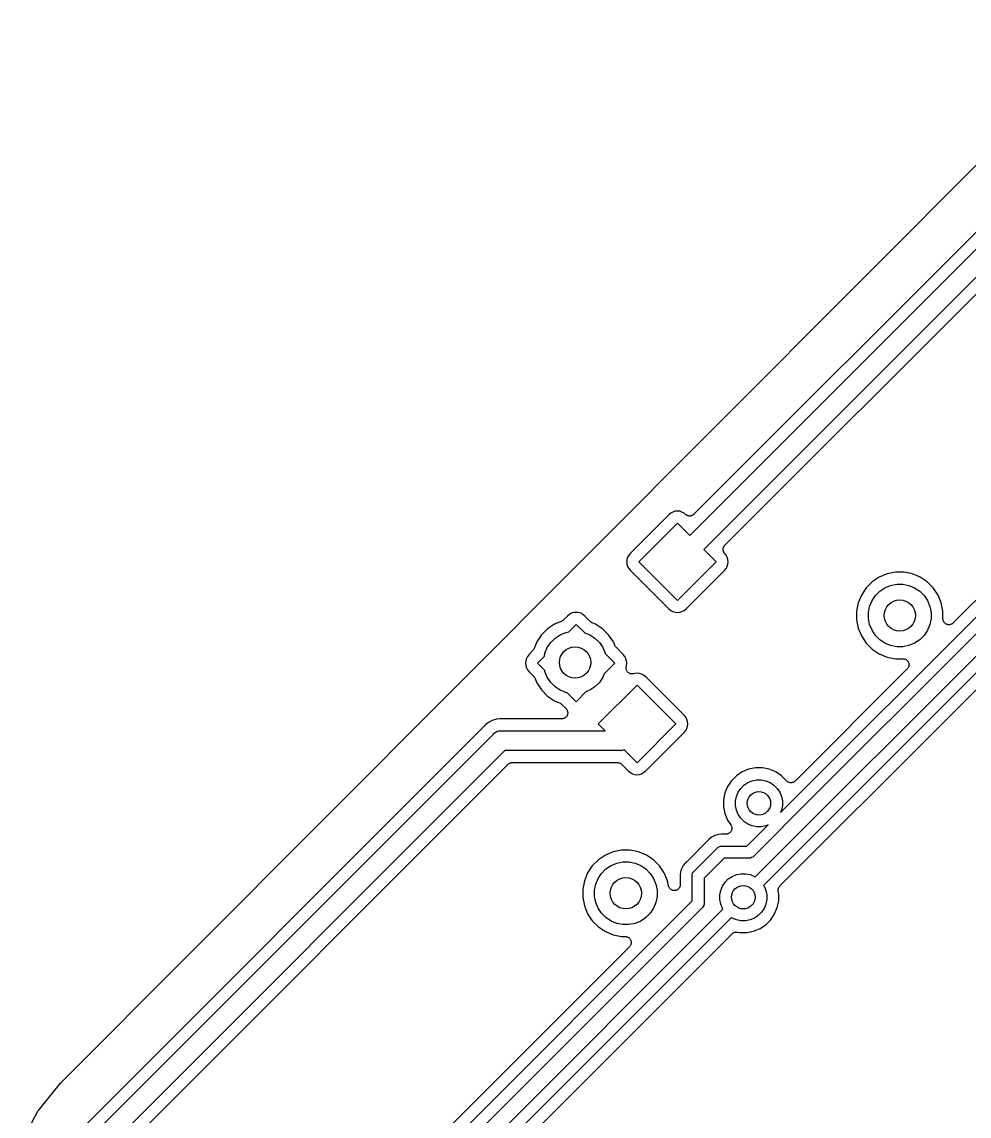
# Model space of a CAD drawing. Extents: x 0.48 to 2.43, y -7.79 to -4.85.
# Drawn here: x 0.487 to 0.964, y -5.425 to -4.875 of the extents above; entities that cross this region are included whole.
import ezdxf

# ---------------------------------------------------------------- set-up
doc = ezdxf.new("R2010")
doc.units = 0
doc.header["$MEASUREMENT"] = 0
doc.layers.add('BLACK', color=7, linetype='CONTINUOUS')

msp = doc.modelspace()

# ---------------------------------------------------------------- linework, layer by layer
at = {"layer": 'BLACK', "linetype": 'CONTINUOUS'}
for p, q in [((0.770589, -5.14411), (1.03736, -4.87663)), ((1.07332, -4.8746), (0.825593, -5.12232)), ((0.823456, -5.13294), (1.07787, -4.87853)), ((1.08365, -4.88689), (0.830527, -5.14002)), ((0.841149, -5.13788), (1.08526, -4.89377)), ((1.13708, -4.99593), (0.956003, -5.177)), ((0.869127, -5.27236), (1.14163, -4.99986)), ((1.1451, -5.00487), (0.870368, -5.27961)), ((0.856366, -5.30475), (1.14738, -5.01373)), ((1.15085, -5.01875), (0.860608, -5.30899)), ((0.947724, -5.23036), (1.15246, -5.02563)), ((0.81287, -5.12257), (0.793591, -5.14185)), ((0.813898, -5.12172), (0.81287, -5.12257)), ((0.814941, -5.12117), (0.813898, -5.12172)), ((0.816072, -5.12082), (0.814941, -5.12117)), ((0.817248, -5.12071), (0.816072, -5.12082)), ((0.818424, -5.12082), (0.817248, -5.12071)), ((0.819555, -5.12117), (0.818424, -5.12082)), ((0.820597, -5.12172), (0.819555, -5.12117)), ((0.821568, -5.12252), (0.820597, -5.12172)), ((0.821681, -5.1226), (0.821568, -5.12252)), ((0.821785, -5.12268), (0.821681, -5.1226)), ((0.821924, -5.12276), (0.821785, -5.12268)), ((0.822055, -5.12285), (0.821924, -5.12276)), ((0.82218, -5.1229), (0.822055, -5.12285)), ((0.822299, -5.12296), (0.82218, -5.1229)), ((0.82245, -5.12301), (0.822299, -5.12296)), ((0.822595, -5.12307), (0.82245, -5.12301)), ((0.822729, -5.1231), (0.822595, -5.12307)), ((0.822858, -5.12314), (0.822729, -5.1231)), ((0.823015, -5.12316), (0.822858, -5.12314)), ((0.823169, -5.12319), (0.823015, -5.12316)), ((0.823305, -5.12319), (0.823169, -5.12319)), ((0.82344, -5.1232), (0.823305, -5.12319)), ((0.823597, -5.12319), (0.82344, -5.1232)), ((0.823755, -5.12319), (0.823597, -5.12319)), ((0.823888, -5.12316), (0.823755, -5.12319)), ((0.824023, -5.12315), (0.823888, -5.12316)), ((0.824175, -5.12311), (0.824023, -5.12315)), ((0.82433, -5.12308), (0.824175, -5.12311)), ((0.824455, -5.12302), (0.82433, -5.12308)), ((0.824585, -5.12299), (0.824455, -5.12302)), ((0.824726, -5.12291), (0.824585, -5.12299)), ((0.824872, -5.12285), (0.824726, -5.12291)), ((0.824985, -5.12278), (0.824872, -5.12285)), ((0.825105, -5.12272), (0.824985, -5.12278)), ((0.825229, -5.12262), (0.825105, -5.12272)), ((0.82536, -5.12253), (0.825229, -5.12262)), ((0.825457, -5.12244), (0.82536, -5.12253)), ((0.825563, -5.12235), (0.825457, -5.12244)), ((0.825593, -5.12232), (0.825563, -5.12235)), ((0.797761, -5.14622), (0.817248, -5.12674)), ((0.817248, -5.12674), (0.823456, -5.13294)), ((0.830527, -5.14002), (0.836735, -5.14622)), ((0.84027, -5.13999), (0.840286, -5.13983)), ((0.840283, -5.14012), (0.84027, -5.13999)), ((0.840282, -5.14026), (0.840283, -5.14012)), ((0.840311, -5.14042), (0.840282, -5.14026)), ((0.840286, -5.13983), (0.840288, -5.13968)), ((0.840288, -5.13968), (0.840316, -5.13954)), ((0.840325, -5.14057), (0.840311, -5.14042)), ((0.840316, -5.13954), (0.840329, -5.13941)), ((0.840364, -5.1407), (0.840325, -5.14057)), ((0.840329, -5.13941), (0.840376, -5.13926)), ((0.840389, -5.14084), (0.840364, -5.1407)), ((0.840376, -5.13926), (0.840408, -5.1391)), ((0.840447, -5.14098), (0.840389, -5.14084)), ((0.840408, -5.1391), (0.840461, -5.13898)), ((0.840493, -5.14113), (0.840447, -5.14098)), ((0.840461, -5.13898), (0.840501, -5.13885)), ((0.840556, -5.14125), (0.840493, -5.14113)), ((0.840501, -5.13885), (0.840575, -5.13871)), ((0.840606, -5.14138), (0.840556, -5.14125)), ((0.840575, -5.13871), (0.840637, -5.13856)), ((0.840692, -5.14151), (0.840606, -5.14138)), ((0.840637, -5.13856), (0.840713, -5.13845)), ((0.840713, -5.13845), (0.840777, -5.13833)), ((0.840777, -5.13833), (0.840878, -5.13821)), ((0.840878, -5.13821), (0.840966, -5.13808)), ((0.840966, -5.13808), (0.841063, -5.13798)), ((0.841063, -5.13798), (0.841149, -5.13788)), ((0.507027, -5.40836), (0.770589, -5.14411)), ((0.770589, -5.14411), (0.770589, -5.14411)), ((0.791847, -5.14505), (0.791732, -5.14622)), ((0.791732, -5.14622), (0.791847, -5.1474)), ((0.792191, -5.14392), (0.791847, -5.14505)), ((0.792748, -5.14287), (0.792191, -5.14392)), ((0.793591, -5.14185), (0.792748, -5.14287)), ((0.817248, -5.16571), (0.797761, -5.14622)), ((0.836735, -5.14622), (0.817248, -5.16571)), ((0.840766, -5.14165), (0.840692, -5.14151)), ((0.840851, -5.14176), (0.840766, -5.14165)), ((0.840925, -5.14187), (0.840851, -5.14176)), ((0.840951, -5.1419), (0.840925, -5.14187)), ((0.841748, -5.14287), (0.840951, -5.1419)), ((0.842305, -5.14392), (0.841748, -5.14287)), ((0.842648, -5.14505), (0.842305, -5.14392)), ((0.842764, -5.14622), (0.842648, -5.14505)), ((0.842648, -5.1474), (0.842764, -5.14622)), ((0.791847, -5.1474), (0.792191, -5.14853)), ((0.792191, -5.14853), (0.792748, -5.14957)), ((0.792748, -5.14957), (0.793591, -5.1506)), ((0.793591, -5.1506), (0.81287, -5.16988)), ((0.821625, -5.16988), (0.840904, -5.1506)), ((0.840904, -5.1506), (0.841748, -5.14957)), ((0.841748, -5.14957), (0.842305, -5.14853)), ((0.842305, -5.14853), (0.842648, -5.1474)), ((0.92279, -5.15232), (0.918832, -5.15396)), ((0.926992, -5.15148), (0.92279, -5.15232)), ((0.931276, -5.15148), (0.926992, -5.15148)), ((0.935478, -5.15232), (0.931276, -5.15148)), ((0.939435, -5.15396), (0.935478, -5.15232)), ((0.91527, -5.15634), (0.912241, -5.15936)), ((0.918832, -5.15396), (0.91527, -5.15634)), ((0.92454, -5.15809), (0.927583, -5.15748)), ((0.927583, -5.15748), (0.930685, -5.15748)), ((0.930685, -5.15748), (0.933727, -5.15809)), ((0.942997, -5.15634), (0.939435, -5.15396)), ((0.946027, -5.15936), (0.942997, -5.15634)), ((0.909861, -5.16293), (0.908222, -5.16688)), ((0.912241, -5.15936), (0.909861, -5.16293)), ((0.915178, -5.16577), (0.916902, -5.16319)), ((0.916902, -5.16319), (0.919095, -5.161)), ((0.919095, -5.161), (0.921674, -5.15927)), ((0.921674, -5.15927), (0.92454, -5.15809)), ((0.933727, -5.15809), (0.936593, -5.15927)), ((0.936593, -5.15927), (0.939173, -5.161)), ((0.939173, -5.161), (0.941366, -5.16319)), ((0.941366, -5.16319), (0.94309, -5.16577)), ((0.948407, -5.16293), (0.946027, -5.15936)), ((0.950046, -5.16688), (0.948407, -5.16293)), ((0.908222, -5.16688), (0.907386, -5.17109)), ((0.913386, -5.17168), (0.913991, -5.16863)), ((0.913991, -5.16863), (0.915178, -5.16577)), ((0.94309, -5.16577), (0.944277, -5.16863)), ((0.944277, -5.16863), (0.944882, -5.17168)), ((0.950882, -5.17109), (0.950046, -5.16688)), ((0.761925, -5.17351), (0.759989, -5.17545)), ((0.762953, -5.17267), (0.761925, -5.17351)), ((0.763995, -5.17211), (0.762953, -5.17267)), ((0.765126, -5.17177), (0.763995, -5.17211)), ((0.766303, -5.17165), (0.765126, -5.17177)), ((0.767479, -5.17177), (0.766303, -5.17165)), ((0.76861, -5.17211), (0.767479, -5.17177)), ((0.769652, -5.17267), (0.76861, -5.17211)), ((0.77068, -5.17351), (0.769652, -5.17267)), ((0.773401, -5.17623), (0.77068, -5.17351)), ((0.81287, -5.16988), (0.813898, -5.17072)), ((0.813898, -5.17072), (0.814941, -5.17128)), ((0.814941, -5.17128), (0.816072, -5.17162)), ((0.816072, -5.17162), (0.817248, -5.17174)), ((0.817248, -5.17174), (0.818424, -5.17162)), ((0.818424, -5.17162), (0.819555, -5.17128)), ((0.819555, -5.17128), (0.820597, -5.17072)), ((0.820597, -5.17072), (0.821625, -5.16988)), ((0.907386, -5.17109), (0.907386, -5.17537)), ((0.913386, -5.17478), (0.913386, -5.17168)), ((0.944882, -5.17168), (0.944882, -5.17478)), ((0.950882, -5.17488), (0.950882, -5.17109)), ((0.751884, -5.17996), (0.748855, -5.18299)), ((0.755446, -5.17758), (0.751884, -5.17996)), ((0.759016, -5.1761), (0.755446, -5.17758)), ((0.759258, -5.17597), (0.759016, -5.1761)), ((0.759501, -5.17584), (0.759258, -5.17597)), ((0.759516, -5.17583), (0.759501, -5.17584)), ((0.759532, -5.17582), (0.759516, -5.17583)), ((0.759744, -5.17565), (0.759532, -5.17582)), ((0.759959, -5.17548), (0.759744, -5.17565)), ((0.759989, -5.17545), (0.759959, -5.17548)), ((0.762556, -5.18143), (0.766303, -5.17768)), ((0.766303, -5.17768), (0.770325, -5.1817)), ((0.773614, -5.17641), (0.773401, -5.17623)), ((0.773823, -5.17658), (0.773614, -5.17641)), ((0.773839, -5.17659), (0.773823, -5.17658)), ((0.773853, -5.1766), (0.773839, -5.17659)), ((0.774093, -5.17673), (0.773853, -5.1766)), ((0.774336, -5.17687), (0.774093, -5.17673)), ((0.774374, -5.17688), (0.774336, -5.17687)), ((0.77605, -5.17758), (0.774374, -5.17688)), ((0.779612, -5.17996), (0.77605, -5.17758)), ((0.782641, -5.18299), (0.779612, -5.17996)), ((0.907386, -5.17537), (0.908222, -5.17957)), ((0.908222, -5.17957), (0.909861, -5.18353)), ((0.913991, -5.17782), (0.913386, -5.17478)), ((0.915178, -5.18069), (0.913991, -5.17782)), ((0.944277, -5.17782), (0.94309, -5.18069)), ((0.944882, -5.17478), (0.944277, -5.17782)), ((0.95091, -5.17517), (0.950882, -5.17488)), ((0.950937, -5.17545), (0.95091, -5.17517)), ((0.950939, -5.17546), (0.950937, -5.17545)), ((0.951021, -5.17573), (0.950939, -5.17546)), ((0.950939, -5.17546), (0.950939, -5.17546)), ((0.951104, -5.17601), (0.951021, -5.17573)), ((0.951107, -5.17602), (0.951104, -5.17601)), ((0.951108, -5.17602), (0.951107, -5.17602)), ((0.95124, -5.17627), (0.951108, -5.17602)), ((0.951377, -5.17653), (0.95124, -5.17627)), ((0.951381, -5.17654), (0.951377, -5.17653)), ((0.951383, -5.17654), (0.951381, -5.17654)), ((0.951563, -5.17676), (0.951383, -5.17654)), ((0.951746, -5.17699), (0.951563, -5.17676)), ((0.95175, -5.17699), (0.951746, -5.17699)), ((0.951753, -5.17699), (0.95175, -5.17699)), ((0.951976, -5.17718), (0.951753, -5.17699)), ((0.952196, -5.17736), (0.951976, -5.17718)), ((0.9522, -5.17736), (0.952196, -5.17736)), ((0.952204, -5.17737), (0.9522, -5.17736)), ((0.952463, -5.17751), (0.952204, -5.17737)), ((0.95271, -5.17764), (0.952463, -5.17751)), ((0.952715, -5.17764), (0.95271, -5.17764)), ((0.952719, -5.17765), (0.952715, -5.17764)), ((0.953003, -5.17773), (0.952719, -5.17765)), ((0.953268, -5.17782), (0.953003, -5.17773)), ((0.953273, -5.17782), (0.953268, -5.17782)), ((0.953279, -5.17782), (0.953273, -5.17782)), ((0.953568, -5.17785), (0.953279, -5.17782)), ((0.95385, -5.17788), (0.953568, -5.17785)), ((0.953856, -5.17788), (0.95385, -5.17788)), ((0.953861, -5.17788), (0.953856, -5.17788)), ((0.954141, -5.17785), (0.953861, -5.17788)), ((0.954434, -5.17783), (0.954141, -5.17785)), ((0.954439, -5.17783), (0.954434, -5.17783)), ((0.954444, -5.17783), (0.954439, -5.17783)), ((0.954716, -5.17775), (0.954444, -5.17783)), ((0.954996, -5.17767), (0.954716, -5.17775)), ((0.955001, -5.17766), (0.954996, -5.17767)), ((0.955006, -5.17766), (0.955001, -5.17766)), ((0.955257, -5.17753), (0.955006, -5.17766)), ((0.955516, -5.1774), (0.955257, -5.17753)), ((0.95552, -5.17739), (0.955516, -5.1774)), ((0.955525, -5.17739), (0.95552, -5.17739)), ((0.955742, -5.17722), (0.955525, -5.17739)), ((0.955973, -5.17703), (0.955742, -5.17722)), ((0.955981, -5.17702), (0.955973, -5.17703)), ((0.956003, -5.177), (0.955981, -5.17702)), ((0.955981, -5.17702), (0.955981, -5.17702)), ((0.955981, -5.17702), (0.955981, -5.17702)), ((0.748855, -5.18299), (0.746475, -5.18655)), ((0.753516, -5.18681), (0.755709, -5.18462)), ((0.755709, -5.18462), (0.758289, -5.18289)), ((0.758289, -5.18289), (0.761154, -5.18171)), ((0.761154, -5.18171), (0.762556, -5.18143)), ((0.770325, -5.1817), (0.770342, -5.18171)), ((0.770342, -5.18171), (0.773208, -5.18289)), ((0.773208, -5.18289), (0.775787, -5.18462)), ((0.775787, -5.18462), (0.77798, -5.18681)), ((0.785021, -5.18655), (0.782641, -5.18299)), ((0.909861, -5.18353), (0.912241, -5.18709)), ((0.916902, -5.18327), (0.915178, -5.18069)), ((0.919095, -5.18546), (0.916902, -5.18327)), ((0.921674, -5.18718), (0.919095, -5.18546)), ((0.939173, -5.18546), (0.936593, -5.18718)), ((0.941366, -5.18327), (0.939173, -5.18546)), ((0.94309, -5.18069), (0.941366, -5.18327)), ((0.744522, -5.19088), (0.744346, -5.19109)), ((0.744698, -5.19067), (0.744522, -5.19088)), ((0.744706, -5.19065), (0.744698, -5.19067)), ((0.744718, -5.19064), (0.744706, -5.19065)), ((0.744848, -5.1904), (0.744718, -5.19064)), ((0.74498, -5.19016), (0.744848, -5.1904)), ((0.744995, -5.19012), (0.74498, -5.19016)), ((0.744997, -5.19012), (0.744995, -5.19012)), ((0.744995, -5.19012), (0.744995, -5.19012)), ((0.744995, -5.19012), (0.744995, -5.19012)), ((0.746475, -5.18655), (0.744997, -5.19012)), ((0.750605, -5.19226), (0.751792, -5.18939)), ((0.751792, -5.18939), (0.753516, -5.18681)), ((0.77798, -5.18681), (0.779704, -5.18939)), ((0.779704, -5.18939), (0.780891, -5.19226)), ((0.785715, -5.18822), (0.785021, -5.18655)), ((0.785844, -5.18847), (0.785715, -5.18822)), ((0.78597, -5.18871), (0.785844, -5.18847)), ((0.785982, -5.18872), (0.78597, -5.18871)), ((0.785991, -5.18874), (0.785982, -5.18872)), ((0.786163, -5.18895), (0.785991, -5.18874)), ((0.786336, -5.18917), (0.786163, -5.18895)), ((0.786365, -5.1892), (0.786336, -5.18917)), ((0.789959, -5.19279), (0.786365, -5.1892)), ((0.912241, -5.18709), (0.91527, -5.19012)), ((0.91527, -5.19012), (0.918832, -5.1925)), ((0.92454, -5.18837), (0.921674, -5.18718)), ((0.927583, -5.18898), (0.92454, -5.18837)), ((0.930685, -5.18898), (0.927583, -5.18898)), ((0.933727, -5.18837), (0.930685, -5.18898)), ((0.936593, -5.18718), (0.933727, -5.18837)), ((0.740902, -5.19599), (0.740786, -5.19717)), ((0.741245, -5.19486), (0.740902, -5.19599)), ((0.741802, -5.19382), (0.741245, -5.19486)), ((0.742646, -5.19279), (0.741802, -5.19382)), ((0.744346, -5.19109), (0.742646, -5.19279)), ((0.746816, -5.19717), (0.750326, -5.19366)), ((0.750326, -5.19366), (0.750605, -5.19226)), ((0.780891, -5.19226), (0.780894, -5.19227)), ((0.780894, -5.19227), (0.78579, -5.19717)), ((0.790803, -5.19382), (0.789959, -5.19279)), ((0.79136, -5.19486), (0.790803, -5.19382)), ((0.791703, -5.19599), (0.79136, -5.19486)), ((0.791819, -5.19717), (0.791703, -5.19599)), ((0.918832, -5.1925), (0.92279, -5.19414)), ((0.92279, -5.19414), (0.926992, -5.19498)), ((0.926992, -5.19498), (0.930786, -5.19498)), ((0.930786, -5.19498), (0.930817, -5.19498)), ((0.930817, -5.19498), (0.930818, -5.19498)), ((0.930818, -5.19498), (0.930828, -5.19498)), ((0.930828, -5.19498), (0.931126, -5.19501)), ((0.931126, -5.19501), (0.931399, -5.19504)), ((0.931399, -5.19504), (0.931404, -5.19504)), ((0.931404, -5.19504), (0.93141, -5.19504)), ((0.93141, -5.19504), (0.931692, -5.19513)), ((0.931692, -5.19513), (0.931958, -5.19521)), ((0.931958, -5.19521), (0.931963, -5.19522)), ((0.931963, -5.19522), (0.931968, -5.19522)), ((0.931968, -5.19522), (0.932224, -5.19536)), ((0.932224, -5.19536), (0.932472, -5.1955)), ((0.932472, -5.1955), (0.932476, -5.1955)), ((0.932476, -5.1955), (0.932481, -5.1955)), ((0.932481, -5.1955), (0.932703, -5.19569)), ((0.932703, -5.19569), (0.932922, -5.19587)), ((0.932922, -5.19587), (0.932925, -5.19587)), ((0.932925, -5.19587), (0.932929, -5.19588)), ((0.932929, -5.19588), (0.933109, -5.1961)), ((0.933109, -5.1961), (0.933291, -5.19632)), ((0.933291, -5.19632), (0.933293, -5.19633)), ((0.933293, -5.19633), (0.933296, -5.19633)), ((0.933296, -5.19633), (0.933427, -5.19658)), ((0.740786, -5.19717), (0.740902, -5.19835)), ((0.740902, -5.19835), (0.741245, -5.19948)), ((0.741245, -5.19948), (0.741802, -5.20052)), ((0.741802, -5.20052), (0.742646, -5.20155)), ((0.742646, -5.20155), (0.744797, -5.2037)), ((0.750485, -5.20084), (0.746816, -5.19717)), ((0.750605, -5.20144), (0.750485, -5.20084)), ((0.751792, -5.20431), (0.750605, -5.20144)), ((0.78579, -5.19717), (0.780449, -5.20251)), ((0.791454, -5.19993), (0.791456, -5.19964)), ((0.791455, -5.19994), (0.791454, -5.19993)), ((0.791511, -5.20022), (0.791455, -5.19994)), ((0.791455, -5.19994), (0.791455, -5.19994)), ((0.791456, -5.19936), (0.791457, -5.19935)), ((0.791456, -5.19964), (0.791456, -5.19936)), ((0.791457, -5.19934), (0.791515, -5.19906)), ((0.791457, -5.19935), (0.791457, -5.19934)), ((0.791565, -5.2005), (0.791511, -5.20022)), ((0.791515, -5.19906), (0.791571, -5.19878)), ((0.791567, -5.20051), (0.791565, -5.2005)), ((0.791568, -5.20052), (0.791567, -5.20051)), ((0.791679, -5.20079), (0.791568, -5.20052)), ((0.791571, -5.19878), (0.791703, -5.19835)), ((0.791785, -5.20105), (0.791679, -5.20079)), ((0.791703, -5.19835), (0.791819, -5.19717)), ((0.791788, -5.20105), (0.791785, -5.20105)), ((0.791791, -5.20106), (0.791788, -5.20105)), ((0.791948, -5.2013), (0.791791, -5.20106)), ((0.792106, -5.20154), (0.791948, -5.2013)), ((0.79211, -5.20154), (0.792106, -5.20154)), ((0.792114, -5.20155), (0.79211, -5.20154)), ((0.792319, -5.20175), (0.792114, -5.20155)), ((0.792516, -5.20195), (0.792319, -5.20175)), ((0.792521, -5.20196), (0.792516, -5.20195)), ((0.792526, -5.20196), (0.792521, -5.20196)), ((0.792768, -5.20213), (0.792526, -5.20196)), ((0.932907, -5.2001), (0.876494, -5.25651)), ((0.933091, -5.19987), (0.932907, -5.2001)), ((0.933273, -5.19965), (0.933091, -5.19987)), ((0.933276, -5.19965), (0.933273, -5.19965)), ((0.933279, -5.19965), (0.933276, -5.19965)), ((0.933413, -5.1994), (0.933279, -5.19965)), ((0.933552, -5.19914), (0.933413, -5.1994)), ((0.933427, -5.19658), (0.933564, -5.19684)), ((0.933553, -5.19913), (0.933552, -5.19914)), ((0.933556, -5.19913), (0.933553, -5.19913)), ((0.933637, -5.19886), (0.933556, -5.19913)), ((0.933564, -5.19684), (0.933565, -5.19685)), ((0.933565, -5.19685), (0.933568, -5.19685)), ((0.933568, -5.19685), (0.933648, -5.19713)), ((0.933725, -5.19858), (0.933637, -5.19886)), ((0.933648, -5.19713), (0.933731, -5.1974)), ((0.933727, -5.19857), (0.933725, -5.19857)), ((0.933725, -5.19857), (0.933725, -5.19858)), ((0.933756, -5.19828), (0.933727, -5.19857)), ((0.933731, -5.1974), (0.933731, -5.19741)), ((0.933731, -5.19741), (0.933733, -5.19741)), ((0.933733, -5.19741), (0.933759, -5.1977)), ((0.933786, -5.198), (0.933756, -5.19828)), ((0.933759, -5.1977), (0.933786, -5.19799)), ((0.933786, -5.19799), (0.933785, -5.19799)), ((0.933785, -5.19799), (0.933786, -5.198)), ((0.744797, -5.2037), (0.744827, -5.20373)), ((0.744827, -5.20373), (0.744999, -5.20394)), ((0.744999, -5.20394), (0.745172, -5.20415)), ((0.745172, -5.20415), (0.74518, -5.20417)), ((0.74518, -5.20417), (0.745192, -5.20418)), ((0.745192, -5.20418), (0.745318, -5.20443)), ((0.745318, -5.20443), (0.745447, -5.20467)), ((0.745447, -5.20467), (0.746475, -5.20715)), ((0.746475, -5.20715), (0.748855, -5.21071)), ((0.753516, -5.20689), (0.751792, -5.20431)), ((0.755709, -5.20908), (0.753516, -5.20689)), ((0.77798, -5.20689), (0.775787, -5.20908)), ((0.779704, -5.20431), (0.77798, -5.20689)), ((0.780449, -5.20251), (0.779704, -5.20431)), ((0.792999, -5.20228), (0.792768, -5.20213)), ((0.793006, -5.20229), (0.792999, -5.20228)), ((0.793011, -5.20229), (0.793006, -5.20229)), ((0.793279, -5.2024), (0.793011, -5.20229)), ((0.793538, -5.20251), (0.793279, -5.2024)), ((0.793544, -5.20252), (0.793538, -5.20251)), ((0.79355, -5.20252), (0.793544, -5.20252)), ((0.793834, -5.20258), (0.79355, -5.20252)), ((0.794111, -5.20263), (0.793834, -5.20258)), ((0.794117, -5.20263), (0.794111, -5.20263)), ((0.794124, -5.20264), (0.794117, -5.20263)), ((0.794406, -5.20264), (0.794124, -5.20264)), ((0.794696, -5.20264), (0.794406, -5.20264)), ((0.794703, -5.20264), (0.794696, -5.20264)), ((0.794709, -5.20264), (0.794703, -5.20264)), ((0.794982, -5.20259), (0.794709, -5.20264)), ((0.795272, -5.20254), (0.794982, -5.20259)), ((0.795284, -5.20253), (0.795272, -5.20254)), ((0.795285, -5.20253), (0.795284, -5.20253)), ((0.795312, -5.20252), (0.795285, -5.20253)), ((0.795285, -5.20253), (0.795285, -5.20253)), ((0.795749, -5.20239), (0.795312, -5.20252)), ((0.796925, -5.20228), (0.795749, -5.20239)), ((0.798102, -5.20239), (0.796925, -5.20228)), ((0.799233, -5.20273), (0.798102, -5.20239)), ((0.800275, -5.20329), (0.799233, -5.20273)), ((0.801303, -5.20414), (0.800275, -5.20329)), ((0.820582, -5.22341), (0.801303, -5.20414)), ((0.748855, -5.21071), (0.751884, -5.21374)), ((0.758289, -5.21081), (0.755709, -5.20908)), ((0.761154, -5.21199), (0.758289, -5.21081)), ((0.76176, -5.21211), (0.761154, -5.21199)), ((0.766303, -5.21666), (0.76176, -5.21211)), ((0.771407, -5.21155), (0.766303, -5.21666)), ((0.773208, -5.21081), (0.771407, -5.21155)), ((0.775787, -5.20908), (0.773208, -5.21081)), ((0.777438, -5.22779), (0.796925, -5.2083)), ((0.796925, -5.2083), (0.816413, -5.22779)), ((0.751884, -5.21374), (0.755446, -5.21612)), ((0.755446, -5.21612), (0.757928, -5.21715)), ((0.757928, -5.21715), (0.757932, -5.21715)), ((0.757932, -5.21715), (0.757932, -5.21715)), ((0.757932, -5.21715), (0.757933, -5.21715)), ((0.757933, -5.21715), (0.757966, -5.21717)), ((0.757966, -5.21717), (0.758208, -5.2173)), ((0.758208, -5.2173), (0.758448, -5.21743)), ((0.758448, -5.21743), (0.758463, -5.21744)), ((0.758463, -5.21744), (0.758479, -5.21745)), ((0.758479, -5.21745), (0.758688, -5.21763)), ((0.758688, -5.21763), (0.758901, -5.2178)), ((0.758901, -5.2178), (0.761199, -5.2201)), ((0.761199, -5.2201), (0.76122, -5.22012)), ((0.76122, -5.22012), (0.761221, -5.22012)), ((0.761221, -5.22012), (0.761221, -5.22012)), ((0.761221, -5.22012), (0.761228, -5.22013)), ((0.761228, -5.22013), (0.761407, -5.22035)), ((0.761559, -5.22391), (0.761373, -5.22413)), ((0.761407, -5.22035), (0.761588, -5.22058)), ((0.761561, -5.2239), (0.761559, -5.22391)), ((0.761565, -5.2239), (0.761561, -5.2239)), ((0.761704, -5.22364), (0.761565, -5.2239)), ((0.761588, -5.22058), (0.76159, -5.22058)), ((0.76159, -5.22058), (0.761593, -5.22059)), ((0.761593, -5.22059), (0.761727, -5.22085)), ((0.761839, -5.22339), (0.761704, -5.22364)), ((0.761727, -5.22085), (0.761859, -5.2211)), ((0.76184, -5.22339), (0.761839, -5.22339)), ((0.761843, -5.22338), (0.76184, -5.22339)), ((0.76193, -5.2231), (0.761843, -5.22338)), ((0.761859, -5.2211), (0.76186, -5.2211)), ((0.76186, -5.2211), (0.761863, -5.22111)), ((0.761863, -5.22111), (0.761944, -5.22139)), ((0.762014, -5.22283), (0.76193, -5.2231)), ((0.761944, -5.22139), (0.762024, -5.22166)), ((0.762015, -5.22283), (0.762014, -5.22283)), ((0.762016, -5.22282), (0.762015, -5.22283)), ((0.762046, -5.22253), (0.762016, -5.22282)), ((0.762024, -5.22166), (0.762025, -5.22166)), ((0.762025, -5.22166), (0.762026, -5.22167)), ((0.762026, -5.22167), (0.762051, -5.22196)), ((0.762077, -5.22225), (0.762046, -5.22253)), ((0.762051, -5.22196), (0.762077, -5.22224)), ((0.762077, -5.22224), (0.762077, -5.22225)), ((0.762077, -5.22225), (0.762077, -5.22225)), ((0.821426, -5.22444), (0.820582, -5.22341)), ((0.720082, -5.22893), (0.502551, -5.44646)), ((0.720163, -5.22883), (0.720082, -5.22893)), ((0.720253, -5.22874), (0.720163, -5.22883)), ((0.72028, -5.22871), (0.720253, -5.22874)), ((0.720531, -5.2284), (0.72028, -5.22871)), ((0.720836, -5.22815), (0.720531, -5.2284)), ((0.722206, -5.22703), (0.720836, -5.22815)), ((0.720836, -5.22815), (0.720836, -5.22815)), ((0.724116, -5.22601), (0.722206, -5.22703)), ((0.72619, -5.22538), (0.724116, -5.22601)), ((0.727948, -5.22521), (0.72619, -5.22538)), ((0.727953, -5.22521), (0.727948, -5.22521)), ((0.728346, -5.22517), (0.727953, -5.22521)), ((0.728739, -5.22521), (0.728346, -5.22517)), ((0.728866, -5.22521), (0.728739, -5.22521)), ((0.728992, -5.22522), (0.728866, -5.22521)), ((0.729034, -5.22522), (0.728992, -5.22522)), ((0.759077, -5.22522), (0.729034, -5.22522)), ((0.759362, -5.22519), (0.759077, -5.22522)), ((0.75965, -5.22517), (0.759362, -5.22519)), ((0.759655, -5.22516), (0.75965, -5.22517)), ((0.75966, -5.22516), (0.759655, -5.22516)), ((0.759929, -5.22508), (0.75966, -5.22516)), ((0.760211, -5.225), (0.759929, -5.22508)), ((0.760216, -5.225), (0.760211, -5.225)), ((0.760221, -5.22499), (0.760216, -5.225)), ((0.760467, -5.22486), (0.760221, -5.22499)), ((0.760729, -5.22473), (0.760467, -5.22486)), ((0.760733, -5.22472), (0.760729, -5.22473)), ((0.760738, -5.22472), (0.760733, -5.22472)), ((0.760954, -5.22454), (0.760738, -5.22472)), ((0.761184, -5.22436), (0.760954, -5.22454)), ((0.761187, -5.22435), (0.761184, -5.22436)), ((0.761191, -5.22435), (0.761187, -5.22435)), ((0.761373, -5.22413), (0.761191, -5.22435)), ((0.780867, -5.23122), (0.777438, -5.22779)), ((0.816413, -5.22779), (0.796925, -5.24728)), ((0.821983, -5.22548), (0.821426, -5.22444)), ((0.822326, -5.22662), (0.821983, -5.22548)), ((0.821983, -5.2301), (0.822326, -5.22897)), ((0.822442, -5.22779), (0.822326, -5.22662)), ((0.822326, -5.22897), (0.822442, -5.22779)), ((0.506481, -5.45102), (0.724637, -5.23286)), ((0.724637, -5.23286), (0.724794, -5.23267)), ((0.724794, -5.23267), (0.725555, -5.23204)), ((0.725555, -5.23204), (0.726424, -5.23158)), ((0.726424, -5.23158), (0.727366, -5.23129)), ((0.727366, -5.23129), (0.728101, -5.23122)), ((0.728101, -5.23122), (0.728346, -5.2312)), ((0.728101, -5.23122), (0.728101, -5.23122)), ((0.728346, -5.2312), (0.728592, -5.23122)), ((0.728592, -5.23122), (0.780867, -5.23122)), ((0.801303, -5.25145), (0.820582, -5.23217)), ((0.820582, -5.23217), (0.821426, -5.23114)), ((0.821426, -5.23114), (0.821983, -5.2301)), ((0.868786, -5.3093), (0.947723, -5.23036)), ((0.947723, -5.23036), (0.947724, -5.23036)), ((0.730418, -5.24122), (0.514843, -5.4568)), ((0.788251, -5.24122), (0.730418, -5.24122)), ((0.788497, -5.24124), (0.788251, -5.24122)), ((0.788742, -5.24122), (0.788497, -5.24124)), ((0.789477, -5.24115), (0.788742, -5.24122)), ((0.790419, -5.24086), (0.789477, -5.24115)), ((0.790478, -5.24083), (0.790419, -5.24086)), ((0.796925, -5.24728), (0.790478, -5.24083)), ((0.53543, -5.44469), (0.732024, -5.2481)), ((0.732024, -5.2481), (0.732031, -5.24809)), ((0.732031, -5.24809), (0.732032, -5.24809)), ((0.732032, -5.24809), (0.732054, -5.24807)), ((0.732032, -5.24809), (0.732032, -5.24809)), ((0.732054, -5.24807), (0.732271, -5.2479)), ((0.732271, -5.2479), (0.732485, -5.24772)), ((0.732485, -5.24772), (0.732499, -5.24771)), ((0.732499, -5.24771), (0.732512, -5.2477)), ((0.732512, -5.2477), (0.732757, -5.24758)), ((0.732757, -5.24758), (0.733002, -5.24745)), ((0.733002, -5.24745), (0.733017, -5.24744)), ((0.733017, -5.24744), (0.733031, -5.24744)), ((0.733031, -5.24744), (0.733297, -5.24736)), ((0.733297, -5.24736), (0.733563, -5.24728)), ((0.733563, -5.24728), (0.733578, -5.24728)), ((0.733578, -5.24728), (0.733594, -5.24727)), ((0.733594, -5.24727), (0.73387, -5.24725)), ((0.73387, -5.24725), (0.734145, -5.24722)), ((0.734145, -5.24722), (0.787077, -5.24722)), ((0.787077, -5.24722), (0.787088, -5.24722)), ((0.787088, -5.24722), (0.787088, -5.24722)), ((0.787088, -5.24722), (0.787088, -5.24722)), ((0.787088, -5.24722), (0.787119, -5.24722)), ((0.787119, -5.24722), (0.787396, -5.24725)), ((0.787396, -5.24725), (0.78767, -5.24728)), ((0.78767, -5.24728), (0.787686, -5.24728)), ((0.787686, -5.24728), (0.787701, -5.24729)), ((0.787701, -5.24729), (0.787964, -5.24737)), ((0.787964, -5.24737), (0.78823, -5.24745)), ((0.78823, -5.24745), (0.788244, -5.24746)), ((0.788244, -5.24746), (0.788259, -5.24746)), ((0.788259, -5.24746), (0.788501, -5.2476)), ((0.788501, -5.2476), (0.788746, -5.24773)), ((0.788746, -5.24773), (0.788759, -5.24774)), ((0.788759, -5.24774), (0.788772, -5.24775)), ((0.788772, -5.24775), (0.788983, -5.24792)), ((0.788983, -5.24792), (0.789199, -5.2481)), ((0.789199, -5.2481), (0.792548, -5.25145)), ((0.792548, -5.25145), (0.793576, -5.25229)), ((0.800275, -5.25229), (0.801303, -5.25145)), ((0.853072, -5.25059), (0.849831, -5.25193)), ((0.856514, -5.24991), (0.853072, -5.25059)), ((0.860022, -5.24991), (0.856514, -5.24991)), ((0.863463, -5.25059), (0.860022, -5.24991)), ((0.866704, -5.25193), (0.863463, -5.25059)), ((0.793576, -5.25229), (0.794618, -5.25285)), ((0.794618, -5.25285), (0.795749, -5.25319)), ((0.795749, -5.25319), (0.796925, -5.25331)), ((0.796925, -5.25331), (0.798102, -5.25319)), ((0.798102, -5.25319), (0.799233, -5.25285)), ((0.799233, -5.25285), (0.800275, -5.25229)), ((0.844433, -5.25636), (0.842484, -5.25928)), ((0.846914, -5.25388), (0.844433, -5.25636)), ((0.849831, -5.25193), (0.846914, -5.25388)), ((0.852673, -5.25725), (0.854823, -5.25636)), ((0.854823, -5.25636), (0.857104, -5.25591)), ((0.857104, -5.25591), (0.859431, -5.25591)), ((0.859431, -5.25591), (0.861713, -5.25636)), ((0.861713, -5.25636), (0.863862, -5.25725)), ((0.869622, -5.25388), (0.866704, -5.25193)), ((0.872251, -5.25651), (0.869622, -5.25388)), ((0.872471, -5.25669), (0.872251, -5.25651)), ((0.872686, -5.25687), (0.872471, -5.25669)), ((0.872695, -5.25688), (0.872686, -5.25687)), ((0.872704, -5.25688), (0.872695, -5.25688)), ((0.872956, -5.25702), (0.872704, -5.25688)), ((0.8732, -5.25715), (0.872956, -5.25702)), ((0.875755, -5.25704), (0.875506, -5.25717)), ((0.876006, -5.25691), (0.875755, -5.25704)), ((0.876015, -5.2569), (0.876006, -5.25691)), ((0.876024, -5.25689), (0.876015, -5.2569)), ((0.876242, -5.25672), (0.876024, -5.25689)), ((0.876464, -5.25654), (0.876242, -5.25672)), ((0.876479, -5.25653), (0.876464, -5.25654)), ((0.876494, -5.25651), (0.876479, -5.25653)), ((0.876479, -5.25653), (0.876479, -5.25653)), ((0.876479, -5.25653), (0.876479, -5.25653)), ((0.841141, -5.26252), (0.840457, -5.26596)), ((0.842484, -5.25928), (0.841141, -5.26252)), ((0.846911, -5.26427), (0.847801, -5.26212)), ((0.847801, -5.26212), (0.849093, -5.26019)), ((0.849093, -5.26019), (0.850739, -5.25854)), ((0.850739, -5.25854), (0.852673, -5.25725)), ((0.863862, -5.25725), (0.865797, -5.25854)), ((0.865797, -5.25854), (0.867442, -5.26019)), ((0.867442, -5.26019), (0.868735, -5.26212)), ((0.868735, -5.26212), (0.869625, -5.26427)), ((0.87321, -5.25715), (0.8732, -5.25715)), ((0.87322, -5.25716), (0.87321, -5.25715)), ((0.873495, -5.25724), (0.87322, -5.25716)), ((0.873759, -5.25733), (0.873495, -5.25724)), ((0.873769, -5.25733), (0.873759, -5.25733)), ((0.873779, -5.25733), (0.873769, -5.25733)), ((0.874061, -5.25736), (0.873779, -5.25733)), ((0.874341, -5.25739), (0.874061, -5.25736)), ((0.874352, -5.25739), (0.874341, -5.25739)), ((0.874362, -5.25739), (0.874352, -5.25739)), ((0.87464, -5.25736), (0.874362, -5.25739)), ((0.874924, -5.25734), (0.87464, -5.25736)), ((0.874934, -5.25734), (0.874924, -5.25734)), ((0.874945, -5.25733), (0.874934, -5.25734)), ((0.875215, -5.25725), (0.874945, -5.25733)), ((0.875486, -5.25718), (0.875215, -5.25725)), ((0.875496, -5.25717), (0.875486, -5.25718)), ((0.875506, -5.25717), (0.875496, -5.25717)), ((0.840457, -5.26596), (0.840457, -5.26947)), ((0.846457, -5.26655), (0.846911, -5.26427)), ((0.846457, -5.26888), (0.846457, -5.26655)), ((0.869625, -5.26427), (0.870079, -5.26655)), ((0.870079, -5.26655), (0.870079, -5.26888)), ((0.840457, -5.26947), (0.841141, -5.27291)), ((0.841141, -5.27291), (0.842484, -5.27615)), ((0.846911, -5.27116), (0.846457, -5.26888)), ((0.847801, -5.27331), (0.846911, -5.27116)), ((0.849093, -5.27525), (0.847801, -5.27331)), ((0.869625, -5.27116), (0.869127, -5.27236)), ((0.870079, -5.26888), (0.869625, -5.27116)), ((0.842484, -5.27615), (0.844125, -5.27861)), ((0.844125, -5.27861), (0.84414, -5.27863)), ((0.84414, -5.27863), (0.84414, -5.27863)), ((0.84414, -5.27863), (0.844141, -5.27863)), ((0.844141, -5.27863), (0.844148, -5.27864)), ((0.844148, -5.27864), (0.844281, -5.2789)), ((0.844281, -5.2789), (0.844412, -5.27915)), ((0.850739, -5.27689), (0.849093, -5.27525)), ((0.852673, -5.27818), (0.850739, -5.27689)), ((0.852215, -5.28928), (0.862914, -5.27858)), ((0.854823, -5.27907), (0.852673, -5.27818)), ((0.857104, -5.27953), (0.854823, -5.27907)), ((0.861713, -5.27907), (0.859431, -5.27953)), ((0.862914, -5.27858), (0.861713, -5.27907)), ((0.836044, -5.28392), (0.834481, -5.28476)), ((0.83735, -5.28352), (0.836044, -5.28392)), ((0.837741, -5.28341), (0.83735, -5.28352)), ((0.83735, -5.28352), (0.83735, -5.28352)), ((0.839206, -5.28326), (0.837741, -5.28341)), ((0.83921, -5.28326), (0.839206, -5.28326)), ((0.839505, -5.28323), (0.83921, -5.28326)), ((0.8398, -5.28326), (0.839505, -5.28323)), ((0.839926, -5.28326), (0.8398, -5.28326)), ((0.840052, -5.28328), (0.839926, -5.28326)), ((0.840094, -5.28328), (0.840052, -5.28328)), ((0.84163, -5.28328), (0.840094, -5.28328)), ((0.841916, -5.28325), (0.84163, -5.28328)), ((0.8422, -5.28322), (0.841916, -5.28325)), ((0.842206, -5.28322), (0.8422, -5.28322)), ((0.842213, -5.28322), (0.842206, -5.28322)), ((0.842488, -5.28314), (0.842213, -5.28322)), ((0.842761, -5.28305), (0.842488, -5.28314)), ((0.842767, -5.28305), (0.842761, -5.28305)), ((0.842773, -5.28305), (0.842767, -5.28305)), ((0.843028, -5.28291), (0.842773, -5.28305)), ((0.843279, -5.28278), (0.843028, -5.28291)), ((0.843284, -5.28278), (0.843279, -5.28278)), ((0.84329, -5.28277), (0.843284, -5.28278)), ((0.843513, -5.28259), (0.84329, -5.28277)), ((0.843735, -5.28241), (0.843513, -5.28259)), ((0.843739, -5.28241), (0.843735, -5.28241)), ((0.843744, -5.2824), (0.843739, -5.28241)), ((0.843929, -5.28218), (0.843744, -5.2824)), ((0.84411, -5.28196), (0.843929, -5.28218)), ((0.844113, -5.28196), (0.84411, -5.28196)), ((0.844117, -5.28195), (0.844113, -5.28196)), ((0.844259, -5.28169), (0.844117, -5.28195)), ((0.844391, -5.28145), (0.844259, -5.28169)), ((0.844393, -5.28144), (0.844391, -5.28145)), ((0.844396, -5.28144), (0.844393, -5.28144)), ((0.844482, -5.28116), (0.844396, -5.28144)), ((0.844412, -5.27915), (0.844414, -5.27916)), ((0.844414, -5.27916), (0.844417, -5.27916)), ((0.844417, -5.27916), (0.844496, -5.27944)), ((0.844566, -5.28089), (0.844482, -5.28116)), ((0.844496, -5.27944), (0.844577, -5.27971)), ((0.844567, -5.28089), (0.844566, -5.28089)), ((0.844569, -5.28088), (0.844567, -5.28089)), ((0.844599, -5.28059), (0.844569, -5.28088)), ((0.844577, -5.27971), (0.844578, -5.27972)), ((0.844578, -5.27972), (0.844579, -5.27973)), ((0.844579, -5.27973), (0.844604, -5.28)), ((0.84463, -5.28031), (0.844599, -5.28059)), ((0.844604, -5.28), (0.84463, -5.2803)), ((0.84463, -5.2803), (0.844629, -5.2803)), ((0.844629, -5.2803), (0.84463, -5.28031)), ((0.87016, -5.27982), (0.855683, -5.29429)), ((0.859431, -5.27953), (0.857104, -5.27953)), ((0.870274, -5.27972), (0.87016, -5.27982)), ((0.870367, -5.27961), (0.870274, -5.27972)), ((0.870368, -5.27961), (0.870367, -5.27961)), ((0.870367, -5.27961), (0.870367, -5.27961)), ((0.832724, -5.28633), (0.821761, -5.29729)), ((0.832804, -5.28623), (0.832724, -5.28633)), ((0.832895, -5.28614), (0.832804, -5.28623)), ((0.832922, -5.28611), (0.832895, -5.28614)), ((0.83311, -5.28588), (0.832922, -5.28611)), ((0.834481, -5.28476), (0.83311, -5.28588)), ((0.837373, -5.29014), (0.837682, -5.28989)), ((0.837682, -5.28989), (0.83783, -5.28977)), ((0.83783, -5.28977), (0.838351, -5.28949)), ((0.838351, -5.28949), (0.838917, -5.28932)), ((0.838351, -5.28949), (0.838351, -5.28949)), ((0.838917, -5.28932), (0.839358, -5.28928)), ((0.839358, -5.28928), (0.839505, -5.28926)), ((0.839358, -5.28928), (0.839358, -5.28928)), ((0.839505, -5.28926), (0.839652, -5.28928)), ((0.839652, -5.28928), (0.852215, -5.28928)), ((0.781037, -5.29372), (0.777475, -5.2961)), ((0.784995, -5.29208), (0.781037, -5.29372)), ((0.789197, -5.29124), (0.784995, -5.29208)), ((0.793481, -5.29124), (0.789197, -5.29124)), ((0.797682, -5.29208), (0.793481, -5.29124)), ((0.80164, -5.29372), (0.797682, -5.29208)), ((0.805202, -5.2961), (0.80164, -5.29372)), ((0.825692, -5.30185), (0.837279, -5.29026)), ((0.840747, -5.29528), (0.830709, -5.30531)), ((0.837279, -5.29026), (0.837373, -5.29014)), ((0.85331, -5.29528), (0.840747, -5.29528)), ((0.853457, -5.29529), (0.85331, -5.29528)), ((0.853604, -5.29528), (0.853457, -5.29529)), ((0.853605, -5.29528), (0.853604, -5.29528)), ((0.854046, -5.29523), (0.853605, -5.29528)), ((0.854611, -5.29506), (0.854046, -5.29523)), ((0.855132, -5.29478), (0.854611, -5.29506)), ((0.855589, -5.29441), (0.855132, -5.29478)), ((0.855683, -5.29429), (0.855589, -5.29441)), ((0.774446, -5.29913), (0.772066, -5.30269)), ((0.777475, -5.2961), (0.774446, -5.29913)), ((0.779106, -5.30295), (0.7813, -5.30076)), ((0.7813, -5.30076), (0.783879, -5.29904)), ((0.783879, -5.29904), (0.786745, -5.29785)), ((0.786745, -5.29785), (0.789788, -5.29724)), ((0.789788, -5.29724), (0.79289, -5.29724)), ((0.79289, -5.29724), (0.795932, -5.29785)), ((0.795932, -5.29785), (0.798798, -5.29904)), ((0.798798, -5.29904), (0.801377, -5.30076)), ((0.801377, -5.30076), (0.803571, -5.30295)), ((0.808231, -5.29913), (0.805202, -5.2961)), ((0.810611, -5.30269), (0.808231, -5.29913)), ((0.819354, -5.30061), (0.819031, -5.30167)), ((0.819471, -5.30039), (0.819354, -5.30061)), ((0.819472, -5.30039), (0.819471, -5.30039)), ((0.820189, -5.29905), (0.819472, -5.30039)), ((0.821314, -5.29768), (0.820189, -5.29905)), ((0.821543, -5.29749), (0.821314, -5.29768)), ((0.821633, -5.2974), (0.821543, -5.29749)), ((0.821732, -5.29732), (0.821633, -5.2974)), ((0.821761, -5.29729), (0.821732, -5.29732)), ((0.772066, -5.30269), (0.770426, -5.30665)), ((0.776196, -5.3084), (0.777383, -5.30553)), ((0.777383, -5.30553), (0.779106, -5.30295)), ((0.803571, -5.30295), (0.805294, -5.30553)), ((0.805294, -5.30553), (0.806481, -5.3084)), ((0.812251, -5.30665), (0.810611, -5.30269)), ((0.818694, -5.30378), (0.818665, -5.30407)), ((0.818665, -5.30407), (0.818694, -5.30437)), ((0.818839, -5.30231), (0.818694, -5.30378)), ((0.818694, -5.30378), (0.818694, -5.30378)), ((0.818694, -5.30437), (0.818698, -5.30441)), ((0.818698, -5.30441), (0.818696, -5.30453)), ((0.818696, -5.30453), (0.818709, -5.30466)), ((0.818709, -5.30466), (0.818709, -5.30865)), ((0.819031, -5.30167), (0.818839, -5.30231)), ((0.819031, -5.30167), (0.819031, -5.30167)), ((0.824694, -5.30407), (0.824719, -5.30382)), ((0.824709, -5.30422), (0.824694, -5.30407)), ((0.824709, -5.31678), (0.824709, -5.30422)), ((0.824719, -5.30382), (0.824752, -5.30348)), ((0.824752, -5.30348), (0.824924, -5.30292)), ((0.824924, -5.30292), (0.825202, -5.3024)), ((0.825202, -5.3024), (0.825577, -5.30194)), ((0.825577, -5.30194), (0.825692, -5.30185)), ((0.830709, -5.30531), (0.830709, -5.31788)), ((0.841219, -5.30743), (0.842865, -5.30579)), ((0.842865, -5.30579), (0.844799, -5.30449)), ((0.844799, -5.30449), (0.846949, -5.3036)), ((0.846949, -5.3036), (0.84923, -5.30315)), ((0.84923, -5.30315), (0.851557, -5.30315)), ((0.851557, -5.30315), (0.853839, -5.3036)), ((0.853839, -5.3036), (0.855988, -5.30449)), ((0.855988, -5.30449), (0.856366, -5.30475)), ((0.770426, -5.30665), (0.769591, -5.31085)), ((0.769591, -5.31085), (0.769591, -5.31513)), ((0.775591, -5.31144), (0.776196, -5.3084)), ((0.775591, -5.31454), (0.775591, -5.31144)), ((0.806481, -5.3084), (0.807087, -5.31144)), ((0.807087, -5.31144), (0.807087, -5.31454)), ((0.812766, -5.30924), (0.812251, -5.30665)), ((0.812853, -5.30953), (0.812766, -5.30924)), ((0.812935, -5.3098), (0.812853, -5.30953)), ((0.812936, -5.3098), (0.812935, -5.3098)), ((0.813067, -5.31005), (0.812936, -5.3098)), ((0.812936, -5.3098), (0.812936, -5.3098)), ((0.81321, -5.31031), (0.813067, -5.31005)), ((0.813211, -5.31032), (0.81321, -5.31031)), ((0.813397, -5.31054), (0.813211, -5.31032)), ((0.813211, -5.31032), (0.813211, -5.31032)), ((0.81358, -5.31077), (0.813397, -5.31054)), ((0.813581, -5.31077), (0.81358, -5.31077)), ((0.813582, -5.31077), (0.813581, -5.31077)), ((0.813813, -5.31096), (0.813582, -5.31077)), ((0.814031, -5.31114), (0.813813, -5.31096)), ((0.814032, -5.31114), (0.814031, -5.31114)), ((0.814033, -5.31114), (0.814032, -5.31114)), ((0.814286, -5.31128), (0.814033, -5.31114)), ((0.814546, -5.31142), (0.814286, -5.31128)), ((0.814547, -5.31142), (0.814546, -5.31142)), ((0.814549, -5.31142), (0.814547, -5.31142)), ((0.814828, -5.31151), (0.814549, -5.31142)), ((0.815105, -5.31159), (0.814828, -5.31151)), ((0.815107, -5.31159), (0.815105, -5.31159)), ((0.815108, -5.31159), (0.815107, -5.31159)), ((0.815407, -5.31162), (0.815108, -5.31159)), ((0.815688, -5.31165), (0.815407, -5.31162)), ((0.815689, -5.31165), (0.815688, -5.31165)), ((0.81569, -5.31165), (0.815689, -5.31165)), ((0.816002, -5.31163), (0.81569, -5.31165)), ((0.816271, -5.3116), (0.816002, -5.31163)), ((0.816272, -5.3116), (0.816271, -5.3116)), ((0.816273, -5.3116), (0.816272, -5.3116)), ((0.816577, -5.31151), (0.816273, -5.3116)), ((0.816832, -5.31144), (0.816577, -5.31151)), ((0.816833, -5.31144), (0.816832, -5.31144)), ((0.816835, -5.31143), (0.816833, -5.31144)), ((0.817115, -5.31129), (0.816835, -5.31143)), ((0.817351, -5.31116), (0.817115, -5.31129)), ((0.817352, -5.31116), (0.817351, -5.31116)), ((0.817354, -5.31116), (0.817352, -5.31116)), ((0.817592, -5.31097), (0.817354, -5.31116)), ((0.817808, -5.3108), (0.817592, -5.31097)), ((0.817809, -5.3108), (0.817808, -5.3108)), ((0.817808, -5.3108), (0.817808, -5.3108)), ((0.818014, -5.31055), (0.817809, -5.3108)), ((0.818184, -5.31035), (0.818014, -5.31055)), ((0.818185, -5.31035), (0.818184, -5.31035)), ((0.818335, -5.31008), (0.818185, -5.31035)), ((0.818185, -5.31035), (0.818185, -5.31035)), ((0.818466, -5.30984), (0.818335, -5.31008)), ((0.818467, -5.30983), (0.818466, -5.30983)), ((0.818466, -5.30983), (0.818466, -5.30984)), ((0.818551, -5.30957), (0.818467, -5.30983)), ((0.818643, -5.30928), (0.818551, -5.30957)), ((0.818644, -5.30928), (0.818643, -5.30928)), ((0.818643, -5.30928), (0.818643, -5.30928)), ((0.818674, -5.309), (0.818644, -5.30928)), ((0.818708, -5.3087), (0.818674, -5.309)), ((0.818709, -5.30865), (0.818708, -5.30869)), ((0.818708, -5.30869), (0.818708, -5.30869)), ((0.818708, -5.30869), (0.818708, -5.30869)), ((0.818708, -5.30869), (0.818708, -5.3087)), ((0.838583, -5.3138), (0.839037, -5.31152)), ((0.839037, -5.31152), (0.839927, -5.30937)), ((0.839927, -5.30937), (0.841219, -5.30743)), ((0.860608, -5.30899), (0.860861, -5.30937)), ((0.860861, -5.30937), (0.861751, -5.31152)), ((0.861751, -5.31152), (0.862205, -5.3138)), ((0.867908, -5.31138), (0.867939, -5.3111)), ((0.867909, -5.31139), (0.867908, -5.31138)), ((0.867908, -5.31141), (0.867909, -5.31139)), ((0.867934, -5.31168), (0.867908, -5.31141)), ((0.867957, -5.31196), (0.867934, -5.31168)), ((0.867939, -5.3111), (0.867967, -5.31082)), ((0.867963, -5.31199), (0.867957, -5.31196)), ((0.867965, -5.312), (0.867963, -5.31199)), ((0.867963, -5.31199), (0.867963, -5.31199)), ((0.867963, -5.31199), (0.867963, -5.31199)), ((0.868205, -5.31321), (0.867965, -5.312)), ((0.867967, -5.31082), (0.867971, -5.31081)), ((0.867971, -5.31081), (0.867973, -5.3108)), ((0.867973, -5.3108), (0.868056, -5.31053)), ((0.868056, -5.31053), (0.868138, -5.31026)), ((0.868138, -5.31026), (0.868145, -5.31025)), ((0.868145, -5.31025), (0.868149, -5.31024)), ((0.868149, -5.31024), (0.868283, -5.30999)), ((0.868283, -5.30999), (0.868415, -5.30975)), ((0.868415, -5.30975), (0.868424, -5.30974)), ((0.868424, -5.30974), (0.868431, -5.30972)), ((0.868431, -5.30972), (0.868607, -5.30951)), ((0.868607, -5.30951), (0.868786, -5.3093)), ((0.629778, -5.51171), (0.824709, -5.31678)), ((0.769591, -5.31513), (0.770426, -5.31934)), ((0.776196, -5.31759), (0.775591, -5.31454)), ((0.777383, -5.32045), (0.776196, -5.31759)), ((0.806481, -5.31759), (0.805294, -5.32045)), ((0.807087, -5.31454), (0.806481, -5.31759)), ((0.838583, -5.31612), (0.838583, -5.3138)), ((0.839037, -5.31841), (0.838583, -5.31612)), ((0.862205, -5.31612), (0.861751, -5.31841)), ((0.862205, -5.3138), (0.862205, -5.31612)), ((0.86752, -5.32016), (0.868205, -5.31671)), ((0.868205, -5.31671), (0.868205, -5.31321)), ((0.829726, -5.32025), (0.634795, -5.51518)), ((0.643652, -5.51746), (0.840179, -5.32093)), ((0.770426, -5.31934), (0.772066, -5.32329)), ((0.779106, -5.32303), (0.777383, -5.32045)), ((0.7813, -5.32522), (0.779106, -5.32303)), ((0.803571, -5.32303), (0.801377, -5.32522)), ((0.805294, -5.32045), (0.803571, -5.32303)), ((0.82984, -5.32016), (0.829726, -5.32025)), ((0.830215, -5.3197), (0.82984, -5.32016)), ((0.830494, -5.31918), (0.830215, -5.3197)), ((0.830665, -5.31861), (0.830494, -5.31918)), ((0.830709, -5.31817), (0.830665, -5.31861)), ((0.830709, -5.31788), (0.830723, -5.31802)), ((0.830723, -5.31802), (0.830709, -5.31817)), ((0.839927, -5.32056), (0.839037, -5.31841)), ((0.840179, -5.32093), (0.839927, -5.32056)), ((0.859568, -5.32249), (0.857923, -5.32413)), ((0.860861, -5.32056), (0.859568, -5.32249)), ((0.861751, -5.31841), (0.860861, -5.32056)), ((0.866178, -5.3234), (0.86752, -5.32016)), ((0.844422, -5.32518), (0.648669, -5.52093)), ((0.772066, -5.32329), (0.774446, -5.32686)), ((0.774446, -5.32686), (0.777475, -5.32988)), ((0.783879, -5.32695), (0.7813, -5.32522)), ((0.786745, -5.32813), (0.783879, -5.32695)), ((0.789788, -5.32874), (0.786745, -5.32813)), ((0.795932, -5.32813), (0.79289, -5.32874)), ((0.798798, -5.32695), (0.795932, -5.32813)), ((0.801377, -5.32522), (0.798798, -5.32695)), ((0.844799, -5.32543), (0.844422, -5.32518)), ((0.846949, -5.32632), (0.844799, -5.32543)), ((0.84923, -5.32677), (0.846949, -5.32632)), ((0.851557, -5.32677), (0.84923, -5.32677)), ((0.853839, -5.32632), (0.851557, -5.32677)), ((0.855988, -5.32543), (0.853839, -5.32632)), ((0.857923, -5.32413), (0.855988, -5.32543)), ((0.861748, -5.3288), (0.864228, -5.32631)), ((0.864228, -5.32631), (0.866178, -5.3234)), ((0.655548, -5.52253), (0.844729, -5.33335)), ((0.777475, -5.32988), (0.781037, -5.33226)), ((0.781037, -5.33226), (0.784995, -5.3339)), ((0.784995, -5.3339), (0.789197, -5.33474)), ((0.79289, -5.32874), (0.789788, -5.32874)), ((0.844729, -5.33335), (0.844738, -5.33334)), ((0.844738, -5.33334), (0.844738, -5.33334)), ((0.844738, -5.33334), (0.844739, -5.33334)), ((0.844739, -5.33334), (0.844759, -5.33332)), ((0.844759, -5.33332), (0.844978, -5.33315)), ((0.844978, -5.33315), (0.845192, -5.33297)), ((0.845192, -5.33297), (0.845205, -5.33297)), ((0.845205, -5.33297), (0.845216, -5.33296)), ((0.845216, -5.33296), (0.845464, -5.33283)), ((0.845464, -5.33283), (0.84571, -5.3327)), ((0.84571, -5.3327), (0.845724, -5.3327)), ((0.845724, -5.3327), (0.845736, -5.33269)), ((0.845736, -5.33269), (0.846002, -5.33261)), ((0.846002, -5.33261), (0.84627, -5.33253)), ((0.84627, -5.33253), (0.846285, -5.33253)), ((0.846285, -5.33253), (0.846298, -5.33253)), ((0.846298, -5.33253), (0.846576, -5.3325)), ((0.846576, -5.3325), (0.846853, -5.33247)), ((0.846853, -5.33247), (0.846867, -5.33248)), ((0.846867, -5.33248), (0.846882, -5.33247)), ((0.846882, -5.33247), (0.847157, -5.3325)), ((0.847157, -5.3325), (0.847436, -5.33253)), ((0.847436, -5.33253), (0.848639, -5.33277)), ((0.848639, -5.33277), (0.852148, -5.33277)), ((0.852148, -5.33277), (0.855589, -5.33209)), ((0.855589, -5.33209), (0.85883, -5.33074)), ((0.85883, -5.33074), (0.861748, -5.3288)), ((0.789197, -5.33474), (0.791022, -5.33474)), ((0.791022, -5.33474), (0.791053, -5.33474)), ((0.791053, -5.33474), (0.791054, -5.33474)), ((0.791054, -5.33474), (0.791054, -5.33474)), ((0.791054, -5.33474), (0.791064, -5.33474)), ((0.791064, -5.33474), (0.791357, -5.33477)), ((0.791357, -5.33477), (0.791636, -5.3348)), ((0.791636, -5.3348), (0.791641, -5.33481)), ((0.791641, -5.33481), (0.791646, -5.33481)), ((0.791646, -5.33481), (0.791928, -5.3349)), ((0.791928, -5.3349), (0.792194, -5.33498)), ((0.792194, -5.33498), (0.792199, -5.33498)), ((0.792199, -5.33498), (0.792204, -5.33498)), ((0.792204, -5.33498), (0.79246, -5.33512)), ((0.79246, -5.33512), (0.792709, -5.33526)), ((0.792709, -5.33526), (0.792712, -5.33526)), ((0.792712, -5.33526), (0.792717, -5.33526)), ((0.792717, -5.33526), (0.792939, -5.33545)), ((0.792939, -5.33545), (0.793158, -5.33563)), ((0.793327, -5.33964), (0.793144, -5.33986)), ((0.793158, -5.33563), (0.793162, -5.33564)), ((0.793162, -5.33564), (0.793166, -5.33564)), ((0.793166, -5.33564), (0.793345, -5.33586)), ((0.793509, -5.33942), (0.793327, -5.33964)), ((0.793345, -5.33586), (0.793527, -5.33609)), ((0.793512, -5.33941), (0.793509, -5.33942)), ((0.793515, -5.33941), (0.793512, -5.33941)), ((0.793651, -5.33916), (0.793515, -5.33941)), ((0.793527, -5.33609), (0.793529, -5.33609)), ((0.793529, -5.33609), (0.793533, -5.3361)), ((0.793533, -5.3361), (0.793665, -5.33635)), ((0.793788, -5.3389), (0.793651, -5.33916)), ((0.793665, -5.33635), (0.7938, -5.33661)), ((0.793789, -5.3389), (0.793788, -5.3389)), ((0.793792, -5.33889), (0.793789, -5.3389)), ((0.793876, -5.33862), (0.793792, -5.33889)), ((0.7938, -5.33661), (0.793801, -5.33661)), ((0.793801, -5.33661), (0.793804, -5.33662)), ((0.793804, -5.33662), (0.793884, -5.33689)), ((0.793961, -5.33834), (0.793876, -5.33862)), ((0.793884, -5.33689), (0.793967, -5.33717)), ((0.793962, -5.33834), (0.793961, -5.33834)), ((0.793963, -5.33833), (0.793962, -5.33834)), ((0.793992, -5.33805), (0.793963, -5.33833)), ((0.793967, -5.33717), (0.793968, -5.33717)), ((0.793968, -5.33717), (0.793969, -5.33718)), ((0.793969, -5.33718), (0.793995, -5.33746)), ((0.794022, -5.33776), (0.793992, -5.33805)), ((0.793995, -5.33746), (0.794022, -5.33775)), ((0.794022, -5.33775), (0.794022, -5.33776)), ((0.794022, -5.33776), (0.794022, -5.33776)), ((0.793144, -5.33986), (0.625848, -5.50716)), ((0.495741, -5.42218), (0.506827, -5.40858)), ((0.506827, -5.40858), (0.506853, -5.40855)), ((0.506853, -5.40855), (0.506946, -5.40846)), ((0.506946, -5.40846), (0.507027, -5.40836)), ((0.49559, -5.4224), (0.495741, -5.42218)), ((0.487408, -5.43773), (0.495417, -5.42266)), ((0.495417, -5.42266), (0.495437, -5.42263)), ((0.495437, -5.42263), (0.49559, -5.4224))]:
    msp.add_line(p, q, dxfattribs=at)
at = {"layer": 'BLACK'}
for centre, radius in [((0.929134, -5.17323), 0.007874), ((0.765748, -5.19685), 0.007874), ((0.858268, -5.26772), 0.005906), ((0.791339, -5.31299), 0.007874), ((0.850394, -5.31496), 0.005906)]:
    msp.add_circle(centre, radius, dxfattribs=at)

doc.saveas('drawing.dxf')
